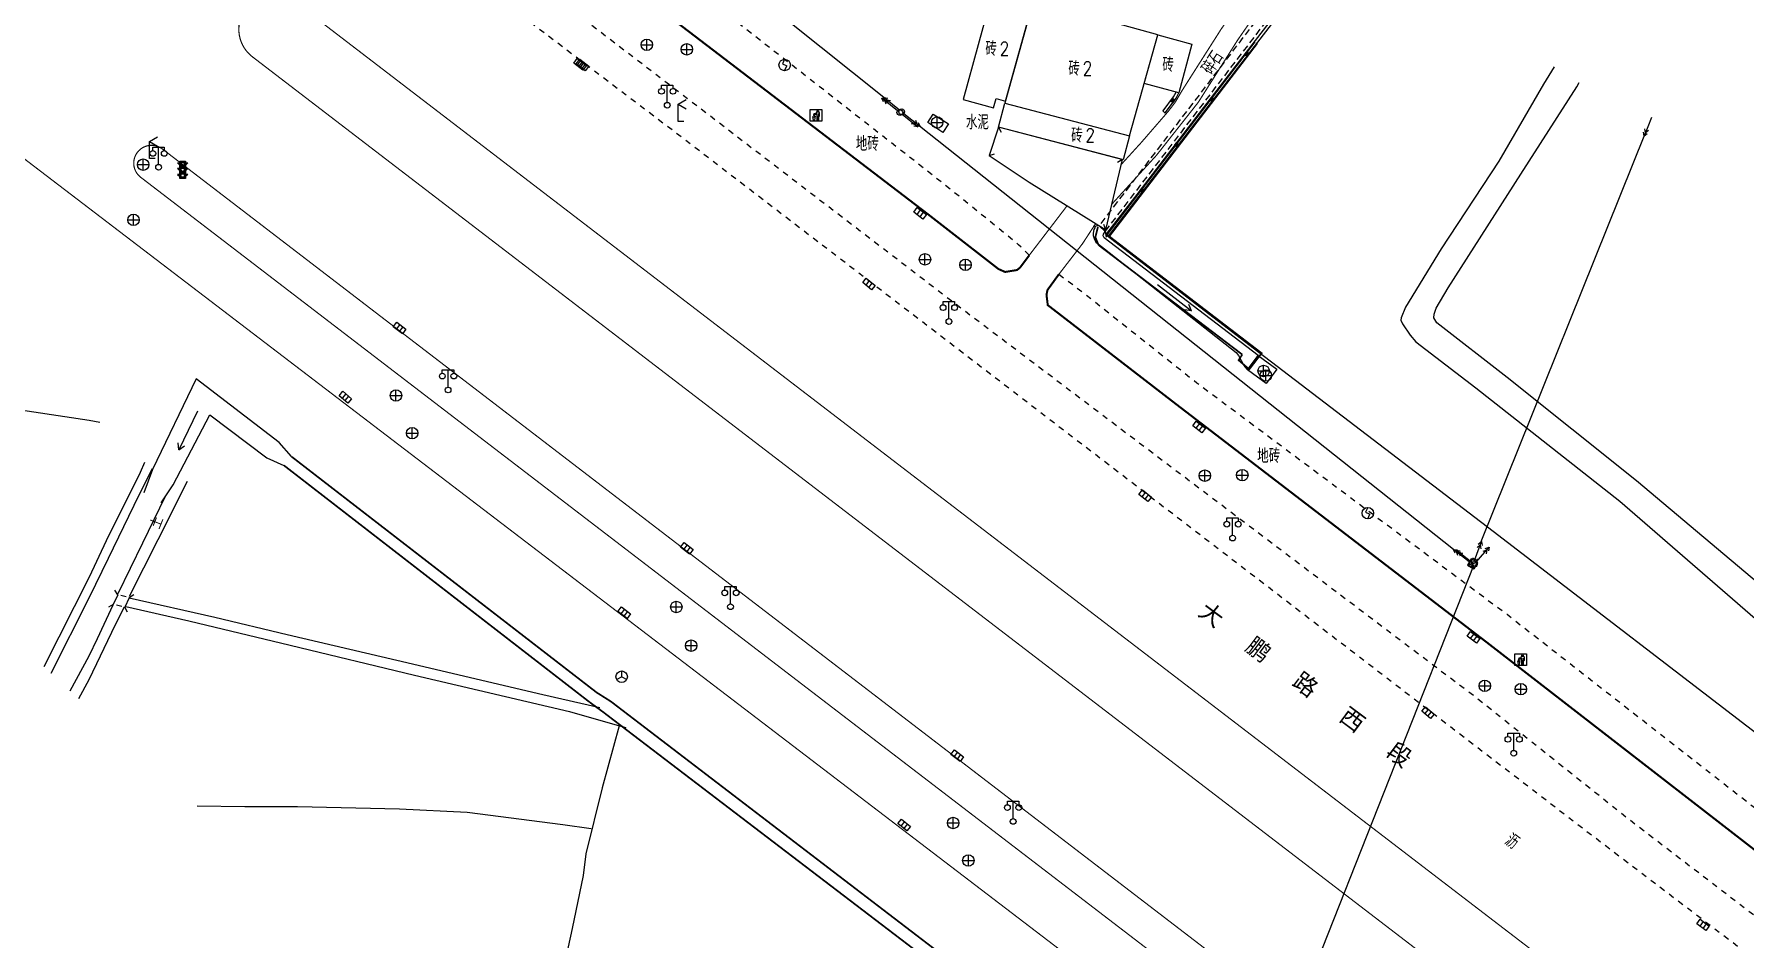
# Model space of a CAD drawing. Extents: x 5235 to 6165, y 11896 to 12757.
# Drawn here: x 5495.2 to 5644.3, y 12456.2 to 12535.1 of the extents above; entities that cross this region are included whole.
import ezdxf
from ezdxf.enums import TextEntityAlignment as Align

# ---------------------------------------------------------------- set-up
doc = ezdxf.new("R2010")
doc.units = 0
doc.header["$LTSCALE"] = 0.5
for name, pattern in [('G529', [1.5, 1, -0.5]), ('X1', [5, 4, -1]), ('X3', [5, 4, -1]), ('X31', [1.8, 1.2, -0.6]), ('X6', [2, 1, -1])]:
    doc.linetypes.add(name, pattern=pattern)
doc.layers.get('0').update_dxf_attribs({"linetype": 'CONTINUOUS'})
for name, color, linetype in [('COMPONENT', 4, 'CONTINUOUS'), ('DLDW', 11, 'CONTINUOUS'), ('DLSS', 4, 'CONTINUOUS'), ('DMTZ', 3, 'CONTINUOUS'), ('GXYZ', 2, 'CONTINUOUS'), ('JMD', 6, 'CONTINUOUS'), ('SXSS', 5, 'CONTINUOUS'), ('ZJ', 7, 'CONTINUOUS')]:
    doc.layers.add(name, color=color, linetype=linetype)
doc.styles.add('HZ', font='rs.shx', dxfattribs={"width": 0.8, "bigfont": 'hztxt.shx'})
doc.styles.add('等线体', font='simhei.ttf')
doc.linetypes.add('10421', pattern='A,2,[150,AAA.SHX,S=1,R=0,X=0,Y=1],1e-11', length=2)
doc.linetypes.add('444', pattern='A,4.5,[145,AAA.SHX,S=1,R=0,X=0,Y=1],4.5,-0.5,[146,AAA.SHX,S=1,R=0,X=0,Y=0],-0.5', length=10)
doc.linetypes.add('711B', pattern='A,4,-1,4,-1,4,-1,[167,AAA.SHX,S=0.5,R=0,X=0,Y=0],1,[167,AAA.SHX,S=0.5,R=0,X=0,Y=0],6,[168,AAA.SHX,S=0.5,R=0,X=0,Y=0],1,[168,AAA.SHX,S=0.5,R=0,X=0,Y=0],-1', length=24)
doc.linetypes.add('833', pattern='A,2,[150,AAA.SHX,S=0.8,R=0,X=0,Y=0.8],2,[150,AAA.SHX,S=2,R=0,X=0,Y=2],1e-11', length=4)

# ---------------------------------------------------------------- blocks, each defined once
blk = doc.blocks.new('gc041')
for p, q in [((-1, 0.5), (1, 0.5)), ((-1, -0.5), (-1, 0.5)), ((-0.33, 0.5), (-0.33, -0.5)), ((0.33, 0.5), (0.33, -0.5)), ((1, 0.5), (1, -0.5)), ((1, -0.5), (-1, -0.5))]:
    blk.add_line(p, q)
blk = doc.blocks.new('gc043')
for p, q in [((-1, 0), (1, 0)), ((0, -1), (0, 1))]:
    blk.add_line(p, q)
blk.add_circle((0, 0), 1)
blk = doc.blocks.new('gc086')
for q in [(6.46, 0.6), (6.46, -0.6)]:
    blk.add_line((7.5, 0), q)
blk.add_lwpolyline([(0, 0), (7.5, 0)])
blk = doc.blocks.new('GC097')
for p, q in [((-1, 2.92), (-1, 3.52)), ((-1, 3.52), (1, 3.52)), ((0, 0.52), (0, 3.52)), ((1, 3.52), (1, 2.92))]:
    blk.add_line(p, q)
for centre in [(-1, 2.42), (0.01, 0), (1, 2.42)]:
    blk.add_circle(centre, 0.5)
blk = doc.blocks.new('GC052')
for p, q in [((0, 3), (1.38, 3.81)), ((0, 0), (0, 3)), ((0, 3), (1.38, 2.19)), ((1, 0), (0, 0))]:
    blk.add_line(p, q)
blk = doc.blocks.new('gc013a')
at = {"linetype": 'Continuous'}
blk.add_line((0.5, 0), (4, 0), dxfattribs=at)
at = {"linetype": 'Continuous', "flags": 128}
for points in [[(2.77, 0.35), (3.38, 0), (2.77, -0.35)], [(3.39, 0.35), (4, 0), (3.39, -0.35)]]:
    blk.add_lwpolyline(points, dxfattribs=at)
blk = doc.blocks.new('gc170')
at = {"linetype": 'Continuous'}
blk.add_circle((0, 0), 0.5, dxfattribs=at)
blk = doc.blocks.new('gcbj0305')
for points in [[(-1.01, 1.01), (1.01, 1.01), (1.01, -1.01), (-1.01, -1.01)], [(-0.47, 0.01), (-0.39, -0.06), (-0.31, 0.01), (-0.39, 0.09)], [(0.13, 0.3), (0.13, -0.79), (0.15, -0.85), (0.24, -0.85), (0.28, -0.8), (0.28, -0.15), (0.33, -0.15), (0.33, -0.8), (0.36, -0.85), (0.44, -0.85), (0.49, -0.8), (0.49, 0.3), (0.52, 0.3), (0.52, -0.11), (0.55, -0.14), (0.6, -0.14), (0.64, -0.09), (0.64, 0.43), (0.53, 0.54), (0.14, 0.54), (0.03, 0.45), (-0.06, 0.26), (-0.33, 0.26), (-0.36, 0.24), (-0.36, 0.18), (-0.34, 0.15), (-0.01, 0.14), (0.11, 0.31)], [(-0.4, -0.13), (-0.31, -0.2), (-0.25, -0.13), (-0.33, -0.06)], [(-0.4, -0.25), (-0.3, -0.25), (-0.3, -0.35), (-0.4, -0.35)]]:
    blk.add_lwpolyline(points, close=True)
blk.add_lwpolyline([(-0.6, -0.18), (-0.47, -0.82), (-0.21, -0.82), (-0.09, -0.16)])
blk.add_circle((0.3, 0.72), 0.128)
blk = doc.blocks.new('gc050')
for p, q in [((0, 1), (-0.38, 0.18)), ((-0.38, 0.18), (0.38, -0.18)), ((0, -1), (0.38, -0.18))]:
    blk.add_line(p, q)
blk.add_circle((0, 0), 1)
blk = doc.blocks.new('gc002')
at = {"linetype": 'Continuous'}
blk.add_hatch(color=256, dxfattribs=at).paths.add_polyline_path([(0.5, 0.5), (-0.5, 0.5), (-0.5, -0.5), (0.5, -0.5)])
blk.add_lwpolyline([(-0.5, -0.5), (0.5, -0.5), (0.5, 0.5), (-0.5, 0.5), (-0.5, -0.5)])
blk = doc.blocks.new('gcbj0214')
at = {"linetype": 'Continuous'}
h = blk.add_hatch(color=256, dxfattribs=at)
h.paths.add_polyline_path([(0.5, 2.3), (0.9, 2.7), (0.5, 2.7), (0.5, 3), (-0.5, 3), (-0.5, 2.7), (-0.9, 2.7), (-0.5, 2.3), (-0.5, 1.7), (-0.9, 1.7), (-0.5, 1.3), (-0.5, 0.7), (-0.9, 0.7), (-0.5, 0.3), (-0.5, 0), (0.5, 0), (0.5, 0.3), (0.9, 0.7), (0.5, 0.7), (0.5, 1.3), (0.9, 1.7), (0.5, 1.7)])
h.paths.add_polyline_path([(-0.3, 2.5, -1), (0.3, 2.5, -1)], flags=16)
h.paths.add_polyline_path([(0.3, 1.5, -1), (-0.3, 1.5, -1)], flags=16)
h.paths.add_polyline_path([(0.3, 0.5, -1), (-0.3, 0.5, -1)], flags=16)
for p, q in [((-0.5, 3), (0.5, 3)), ((-0.5, 2.7), (-0.5, 3)), ((0.5, 3), (0.5, 2.7)), ((-0.9, 2.7), (-0.5, 2.7)), ((-0.9, 2.7), (-0.5, 2.3)), ((-0.9, 1.7), (-0.5, 1.3)), ((-0.5, 1.7), (-0.9, 1.7)), ((-0.9, 0.7), (-0.5, 0.3)), ((-0.5, 0.7), (-0.9, 0.7)), ((-0.5, 1.7), (-0.5, 2.3)), ((-0.5, 0.7), (-0.5, 1.3)), ((-0.5, 0), (-0.5, 0.3)), ((0.5, 0), (-0.5, 0)), ((0.9, 2.7), (0.5, 2.3)), ((0.5, 2.7), (0.9, 2.7)), ((0.5, 2.3), (0.5, 1.7)), ((0.9, 1.7), (0.5, 1.7)), ((0.9, 1.7), (0.5, 1.3)), ((0.5, 1.3), (0.5, 0.7)), ((0.9, 0.7), (0.5, 0.7)), ((0.9, 0.7), (0.5, 0.3)), ((0.5, 0.3), (0.5, 0))]:
    blk.add_line(p, q)
for centre in [(0, 2.5), (0, 1.5), (0, 0.5)]:
    blk.add_circle(centre, 0.3)
blk = doc.blocks.new('gc048')
for q in [(-0.87, -0.5), (0, 1), (0.87, -0.5)]:
    blk.add_line((0, 0), q)
blk.add_circle((0, 0), 1)

msp = doc.modelspace()

# ---------------------------------------------------------------- linework, layer by layer
at = {"flags": 128}
for points in [[(5466.18, 12506.99), (5477.93, 12504.93), (5492.5, 12502.55), (5500, 12501.41)], [(5500, 12501.41), (5500.95, 12501.25)], [(5504.85, 12497.74), (5504.45, 12496.87), (5501.51, 12490.91), (5500, 12487.72)], [(5546.19, 12474.78), (5544.73, 12469.35), (5543.3, 12463.62), (5543.06, 12461.73), (5542.1, 12457.09), (5541.2, 12452.98), (5540, 12448.15), (5538.07, 12442.03), (5538.03, 12441.85)], [(5509.42, 12467.79), (5513.59, 12467.74), (5518.17, 12467.74), (5527.07, 12467.52), (5532.94, 12467.23), (5541.28, 12466.16), (5543.77, 12465.81)]]:
    msp.add_lwpolyline(points, dxfattribs=at)
at = {"layer": 'DLSS', "linetype": 'X6', "flags": 128}
msp.add_lwpolyline([(5714.28, 12401.33), (5723.07, 12394.55), (5723.28, 12394.42), (5723.5, 12394.3), (5723.66, 12394.24), (5723.9, 12394.19), (5724.31, 12394.16), (5724.56, 12394.16), (5724.75, 12394.18), (5724.84, 12394.22), (5725.02, 12394.37), (5725.27, 12394.64), (5725.47, 12394.92), (5725.6, 12395.26), (5725.65, 12395.52), (5725.64, 12395.83), (5725.56, 12396.31), (5725.47, 12396.58), (5724.96, 12397.02), (5722.67, 12398.74), (5717.81, 12402.47), (5708.02, 12410.01), (5696.53, 12418.82), (5680.31, 12431.11), (5663.59, 12444.08), (5647.77, 12456.19), (5634.26, 12466.55), (5620.79, 12477.29), (5575.97, 12511.19), (5535.58, 12542.14), (5527.97, 12548.11), (5526.24, 12549.59), (5525.06, 12550.28), (5524.79, 12550.4), (5524.43, 12550.51), (5524.23, 12550.56), (5524.07, 12550.58), (5523.94, 12550.6), (5523.84, 12550.59), (5523.64, 12550.53), (5523.39, 12550.4), (5523.27, 12550.32), (5523.1, 12550.14), (5522.93, 12549.84), (5522.86, 12549.62), (5522.84, 12549.1), (5522.88, 12548.75), (5522.93, 12548.49), (5523.1, 12548.13), (5523.3, 12547.8), (5523.47, 12547.6), (5523.97, 12547.19), (5527.33, 12544.58), (5551.2, 12526.45), (5574.5, 12508.57), (5632.23, 12464.27), (5647.76, 12452.45), (5678.71, 12428.77)], close=True, dxfattribs=at)
for points in [[(5581.94, 12515.8), (5581.01, 12516.72), (5574.37, 12522.11), (5556.01, 12536.48), (5557.61, 12538.35), (5558.68, 12539.24), (5559.99, 12540.1)], [(5584.52, 12514.14), (5586.51, 12512.65), (5596.55, 12504.67), (5623.57, 12484.49), (5656.94, 12458.43), (5659.5, 12456.59)]]:
    msp.add_lwpolyline(points, dxfattribs=at)
at = {"layer": 'DLSS', "linetype": 'Continuous', "const_width": 0.1, "flags": 128}
for points, elevation in [([(5711.52, 12381.77, 1.029139), (5715.17, 12386.63), (5518, 12537.84, 1.032998), (5514.32, 12533.04)], 521.68), ([(5705.85, 12372.02, -0.945314), (5704, 12369.59), (5504.5, 12522.6, -0.99837), (5506.4, 12525.06)], 521.57)]:
    msp.add_lwpolyline(points, format="xyb", close=True, dxfattribs=dict(at, elevation=elevation))
at = {"layer": 'DLSS', "linetype": 'X3', "const_width": 0.1, "flags": 128}
for points in [[(5602.62, 12538.21), (5601.66, 12536.82), (5600.09, 12534.55), (5596.67, 12529.14), (5593.02, 12524.51), (5589.14, 12520.26)], [(5584.52, 12514.14), (5586.58, 12516.81), (5587.73, 12518.57)]]:
    msp.add_lwpolyline(points, dxfattribs=at)
at = {"layer": 'DLSS', "linetype": 'Continuous', "flags": 128}
for points, const_width in [([(5600.94, 12538.83), (5600.24, 12537.8), (5598.65, 12535.5), (5595.25, 12530.15), (5594.67, 12529.16), (5594.08, 12528.38), (5591.7, 12525.63), (5589.95, 12523.71)], 0.1), ([(5581.94, 12515.8), (5585.24, 12520.12)], 0.1), ([(5662.88, 12460.63), (5659.5, 12456.59), (5657.87, 12455.61), (5656.71, 12455.51), (5655.75, 12455.85), (5651.61, 12458.94), (5621.79, 12482.06), (5594.7, 12502.84), (5583.55, 12511.45), (5583.44, 12512.34), (5583.52, 12512.76), (5584.52, 12514.14), (5584.52, 12514.14)], 0.175)]:
    msp.add_lwpolyline(points, dxfattribs=dict(at, const_width=const_width))
msp.add_lwpolyline([(5581.94, 12515.8, 0.175, 0.175, 0), (5581.14, 12514.73, 0.175, 0.175, 0), (5580.87, 12514.51, 0.175, 0.175, 0), (5579.83, 12514.34, 0.175, 0.175, 0), (5579.25, 12514.6, 0.175, 0.175, 0), (5573.05, 12519.42, 0.175, 0.175, 0), (5553.95, 12534.02, 0.175, 0.175, 0), (5551.28, 12536.06, 0.175, 0.175, 0)], format="xyseb", dxfattribs=at)
at = {"layer": 'DLSS', "linetype": 'Continuous', "const_width": 0.1, "elevation": 523.55, "flags": 128}
msp.add_lwpolyline([(5451.98, 12519.86), (5455.23, 12523.68, -0.161495), (5469.28, 12532.34, -0.209712), (5488.47, 12528.71), (5595.65, 12446.81, -0.225928), (5596.26, 12445.61), (5596.1, 12442.76), (5595.71, 12434.56)], format="xyb", dxfattribs=at)
at = {"layer": 'DLSS', "flags": 128}
for points in [[(5503.54, 12486.08), (5506.04, 12491.02), (5508.59, 12496.09)], [(5500, 12487.72), (5496.05, 12479.91)], [(5502.5, 12486.19), (5502.12, 12485.36)], [(5503.5, 12485.94), (5503.11, 12485.1)], [(5500, 12478.82), (5502.32, 12483.61), (5503.08, 12485.13)], [(5499.11, 12477.14), (5500, 12478.82)]]:
    msp.add_lwpolyline(points, dxfattribs=at)
at = {"layer": 'DLSS', "linetype": 'G529', "flags": 128}
for points in [[(5503.92, 12486.2), (5503.5, 12485.94), (5502.5, 12486.19), (5502.25, 12486.63)], [(5503.36, 12484.67), (5503.11, 12485.1), (5502.12, 12485.36), (5501.69, 12485.1)]]:
    msp.add_lwpolyline(points, dxfattribs=at)
at = {"layer": 'DMTZ', "linetype": '10421', "flags": 128}
for points in [[(5627.67, 12532.24), (5626.74, 12530.72)], [(5626.74, 12530.72), (5622.85, 12524.01), (5617.83, 12516.35), (5614.73, 12511.26), (5614.35, 12510.34), (5614.32, 12510.13), (5614.45, 12509.82), (5615.13, 12508.83), (5615.61, 12508.26), (5620.86, 12504.23), (5633.39, 12494.35), (5647.36, 12482.24), (5663.4, 12469.34), (5680.36, 12455.89), (5697.41, 12442), (5714.94, 12427.75), (5726.09, 12418.67), (5727.07, 12418.05), (5727.27, 12418.02), (5727.45, 12418.07), (5727.66, 12418.17), (5727.95, 12418.43), (5728.2, 12418.7), (5728.37, 12418.98), (5728.43, 12419.25), (5728.21, 12419.79), (5727.55, 12420.48), (5716.54, 12429.2), (5698.01, 12444.45), (5681.67, 12457.49), (5664.91, 12471.58), (5648.98, 12484.23), (5634.84, 12496.12), (5623.59, 12505.13), (5617.44, 12509.91), (5617.19, 12510.35), (5617.21, 12510.66), (5617.4, 12511.17), (5618.45, 12512.95), (5624.78, 12522.87), (5629.65, 12530.48), (5629.87, 12530.85)], [(5505.49, 12497.17), (5504.33, 12494.87), (5501.66, 12489.36), (5500, 12485.97)], [(5502.54, 12486.3), (5504.69, 12490.72), (5506.68, 12494.78)], [(5500, 12485.97), (5496.68, 12479.34)], [(5500, 12480.87), (5500.75, 12482.37), (5502.12, 12485.32)], [(5498.36, 12477.82), (5500, 12480.87)]]:
    msp.add_lwpolyline(points, dxfattribs=at)
at = {"layer": 'GXYZ', "linetype": 'Continuous'}
for p, q in [((5569.26, 12529.55), (5521.58, 12567.74)), ((5618.91, 12490.15), (5572.38, 12527.06)), ((5621.33, 12490.83), (5635.63, 12526.46)), ((5621, 12489.02), (5620.12, 12488.78)), ((5620.67, 12488.46), (5620.45, 12489.34)), ((5620.57, 12489.42), (5621.01, 12489.17)), ((5620.83, 12489.12), (5621.01, 12489.17)), ((5620.96, 12489.34), (5621.01, 12489.17))]:
    msp.add_line(p, q, dxfattribs=at)
at = {"layer": 'GXYZ', "linetype": 'Continuous', "flags": 128}
for points in [[(5573.57, 12528.11), (5574.9, 12527.25), (5574.42, 12526.51), (5573.09, 12527.37)], [(5601.88, 12507.06), (5603.5, 12505.86), (5602.57, 12504.61), (5600.95, 12505.81)], [(5620.67, 12488.46), (5621, 12489.02), (5620.45, 12489.34), (5620.12, 12488.78)], [(5620.19, 12488.81), (5620.71, 12488.47), (5621.03, 12488.97), (5620.51, 12489.31)]]:
    msp.add_lwpolyline(points, close=True, dxfattribs=at)
at = {"layer": 'GXYZ', "linetype": '711B', "flags": 128}
msp.add_lwpolyline([(5598.67, 12433.02), (5620.71, 12488.84)], dxfattribs=at)
at = {"layer": 'JMD', "linetype": 'Continuous'}
for p, q in [((5600.89, 12533.46), (5601.09, 12533.31)), ((5597.84, 12529.5), (5598.04, 12529.34)), ((5579.26, 12526.96), (5579.5, 12526.52)), ((5578.43, 12524.49), (5578.91, 12524.65)), ((5594.8, 12525.53), (5595, 12525.38)), ((5590.05, 12524.14), (5589.62, 12523.88)), ((5591.76, 12521.56), (5591.96, 12521.41)), ((5588.62, 12518.01), (5588.43, 12518.47))]:
    msp.add_line(p, q, dxfattribs=at)
at = {"layer": 'JMD', "color": 7, "linetype": 'Continuous', "flags": 128}
for points in [[(5609.02, 12544.14), (5601.33, 12534.15), (5597.78, 12529.55), (5591.3, 12521.1), (5588.66, 12517.69)], [(5588.72, 12517.59), (5601.61, 12534.41)], [(5593.79, 12528.19), (5593.82, 12528.23), (5594.73, 12529.48), (5594.97, 12529.97)]]:
    msp.add_lwpolyline(points, dxfattribs=at)
at = {"layer": 'JMD', "linetype": 'Continuous', "flags": 128}
for points in [[(5609.23, 12544), (5601.53, 12534), (5597.98, 12529.4), (5591.5, 12520.95), (5588.8, 12517.46)], [(5588.92, 12517.44), (5601.82, 12534.27)], [(5593.79, 12528.19), (5593.6, 12528.36), (5593.62, 12528.39), (5594.51, 12529.61), (5594.73, 12530.03)]]:
    msp.add_lwpolyline(points, dxfattribs=at)
for points in [[(5576.19, 12529.37), (5578.83, 12528.66), (5579.05, 12529.46), (5579.86, 12529.24), (5582.31, 12538.01), (5578.78, 12538.94)], [(5579.81, 12529.06), (5590.68, 12526.22), (5593.13, 12535.03), (5582.31, 12538.01)], [(5593.13, 12535.03), (5596.11, 12534.21), (5594.97, 12529.97), (5591.95, 12530.78)], [(5590.13, 12524.12), (5579.26, 12526.96), (5579.81, 12529.06), (5590.68, 12526.22)], [(5579.26, 12526.96), (5578.43, 12524.49), (5581.92, 12522.18), (5588.62, 12518.01), (5590.05, 12524.14)]]:
    msp.add_lwpolyline(points, close=True, dxfattribs=at)
at = {"layer": 'JMD', "linetype": '444', "flags": 128}
msp.add_lwpolyline([(5588.66, 12517.69), (5588.65, 12517.57), (5588.65, 12517.57), (5601.95, 12507.36), (5622.35, 12491.74), (5671.57, 12453.96), (5692.61, 12437.88), (5716.37, 12419.65), (5725.42, 12412.69), (5751.82, 12448.17)], dxfattribs=at)
at = {"layer": 'SXSS', "linetype": 'Continuous'}
for p, q in [((5588.02, 12518.37), (5587.52, 12518.31)), ((5588.56, 12517.88), (5588.02, 12518.37)), ((5588.56, 12517.88), (5588.63, 12517.38))]:
    msp.add_line(p, q, dxfattribs=at)
at = {"layer": 'SXSS', "linetype": 'X31', "flags": 128}
for points in [[(5607.66, 12544.07), (5588.02, 12518.37)], [(5588.56, 12517.88), (5608.27, 12543.58)]]:
    msp.add_lwpolyline(points, dxfattribs=at)
at = {"layer": 'SXSS', "linetype": 'Continuous', "flags": 128}
for points in [[(5587.72, 12518.33), (5587.64, 12518.19), (5587.56, 12518.03), (5587.51, 12517.73), (5587.5, 12517.52), (5587.59, 12517.26), (5587.74, 12516.95), (5587.96, 12516.75), (5588.49, 12516.37), (5599.97, 12507.33), (5599.97, 12507.33), (5600.17, 12507.06), (5600.61, 12506.23), (5600.72, 12506.07), (5600.95, 12505.81)], [(5601.88, 12507.06), (5588.46, 12517.33), (5588.39, 12517.48), (5588.4, 12517.63), (5588.56, 12517.88)]]:
    msp.add_lwpolyline(points, dxfattribs=at)
at = {"layer": 'SXSS', "linetype": 'Continuous', "const_width": 0.15, "elevation": 522.79, "flags": 128}
for points in [[(5587.98, 12516.68), (5587.7, 12517.38), (5587.92, 12518.26)], [(5600.5, 12507.14), (5600.18, 12506.65), (5601.11, 12505.85), (5602.19, 12507.26), (5588.72, 12517.59)], [(5600.5, 12507.14), (5587.98, 12516.68)]]:
    msp.add_lwpolyline(points, dxfattribs=at)
at = {"layer": 'SXSS', "linetype": '833', "elevation": 523.22, "flags": 128}
msp.add_lwpolyline([(5517.64, 12498.25), (5516.58, 12499.47), (5509.34, 12505.03), (5505.53, 12497.12), (5504.79, 12495.08)], dxfattribs=at)
at = {"layer": 'SXSS', "linetype": '833', "flags": 128}
msp.add_lwpolyline([(5506.28, 12494.22), (5507.34, 12495.77), (5510.54, 12501.88), (5515.5, 12498.14), (5516.98, 12497.48)], dxfattribs=at)
at = {"layer": 'SXSS', "linetype": 'X1', "const_width": 0.15, "flags": 128}
for points in [[(5544.23, 12477.68), (5517.64, 12498.25)], [(5516.98, 12497.48), (5543.6, 12476.85)], [(5592.42, 12440.96), (5545.48, 12476.89)], [(5544.83, 12475.95), (5591.76, 12440.12)]]:
    msp.add_lwpolyline(points, dxfattribs=at)
at = {"layer": 'SXSS', "flags": 128}
for points in [[(5503.5, 12485.94), (5510.97, 12484.24), (5517.26, 12482.73), (5526.82, 12480.48), (5539.56, 12477.49), (5544.51, 12476.36)], [(5503.21, 12485.16), (5508.69, 12483.91), (5517.52, 12481.8), (5528.36, 12479.19), (5541.87, 12476.01), (5546.04, 12474.82), (5546.78, 12474.62)]]:
    msp.add_lwpolyline(points, dxfattribs=at)
at = {"layer": 'SXSS', "linetype": 'Continuous', "const_width": 0.15, "flags": 128}
for points in [[(5543.6, 12476.85), (5544.83, 12475.95)], [(5545.48, 12476.89), (5544.23, 12477.68)]]:
    msp.add_lwpolyline(points, dxfattribs=at)

# ---------------------------------------------------------------- block references
at = {"layer": 'COMPONENT', "linetype": 'Continuous', "xscale": 0.5, "yscale": 0.5}
for name, p in [('gcbj0305', (5563.35, 12528)), ('gcbj0214', (5508.16, 12522.5, 522.47)), ('gcbj0305', (5624.77, 12480.53))]:
    msp.add_blockref(name, p, dxfattribs=at)
at = {"layer": 'DLDW', "linetype": 'Continuous', "xscale": 0.5, "yscale": 0.5}
for p in [(5550.39, 12528.88), (5506.06, 12523.47, 522.42), (5574.93, 12510.02), (5531.29, 12504.05, 522.55), (5599.65, 12491.14), (5555.9, 12485.15, 522.67), (5624.15, 12472.38), (5580.53, 12466.43, 7.42)]:
    msp.add_blockref('GC097', p, dxfattribs=at)
at = {"layer": 'DLSS', "linetype": 'Continuous', "xscale": 0.5, "yscale": 0.5}
for p in [(5551.35, 12527.47), (5505.27, 12524.22, 522.45)]:
    msp.add_blockref('GC052', p, dxfattribs=at)
at = {"layer": 'GXYZ', "linetype": 'Continuous', "xscale": 0.5, "yscale": 0.5}
for name, p in [('gc043', (5548.61, 12534.15)), ('gc043', (5552.09, 12533.75)), ('gc050', (5560.62, 12532.39)), ('gc170', (5570.66, 12528.24)), ('gc170', (5570.82, 12528.3)), ('gc043', (5573.92, 12527.38)), ('gc043', (5504.72, 12523.7, 522.74)), ('gc043', (5503.88, 12518.88, 522.4)), ('gc043', (5572.85, 12515.44)), ('gc043', (5576.38, 12514.96)), ('gc043', (5602.36, 12505.71)), ('gc043', (5602.56, 12505.31, 522.88)), ('gc043', (5526.75, 12503.57, 522.38)), ('gc043', (5528.16, 12500.29, 522.36)), ('gc043', (5597.24, 12496.58, 522.21)), ('gc043', (5600.5, 12496.63)), ('gc050', (5611.44, 12493.31)), ('gc170', (5620.71, 12488.84)), ('gc170', (5620.71, 12488.84)), ('gc043', (5551.18, 12485.13, 522.35)), ('gc043', (5552.47, 12481.76, 522.31)), ('gc048', (5546.42, 12479.05, 522.64)), ('gc043', (5621.63, 12478.26)), ('gc043', (5624.77, 12477.97)), ('gc043', (5575.3, 12466.3, 522.18)), ('gc043', (5576.63, 12463.03, 522.17))]:
    msp.add_blockref(name, p, dxfattribs=at)
at = {"layer": 'GXYZ', "linetype": 'Continuous'}
for p, xscale, yscale, zscale, rotation in [((5542.79, 12532.44), 0.5, 0.5, 0.5, 322.8806603589539), ((5543, 12532.39, 522.44), 0.5, 0.5, 0.5, 142.2010629504804), ((5572.42, 12519.45), 0.5, 0.5, 0.5, 322.8806603589539), ((5567.97, 12513.29, 522.43), 0.5, 0.5, 0.5, 321.1166037005748), ((5527.06, 12509.46, 522.45), 0.5, 0.5, 0.5, 322.6772695782403), ((5522.34, 12503.42, 522.33), 0.4999999999999999, 0.4999999999999999, 0.4999999999999999, 319.9345112157961), ((5596.74, 12500.83), 0.5, 0.5, 0.5, 322.8806603589539), ((5592.03, 12494.83, 522.28), 0.5, 0.5, 0.5, 321.6893457618866), ((5552.1, 12490.25, 522.4), 0.5, 0.5, 0.5, 322.135782097063), ((5546.64, 12484.64, 522.35), 0.5, 0.5, 0.5, 322.70591394308), ((5620.65, 12482.48), 0.5, 0.5, 0.5, 322.8806603589539), ((5616.68, 12475.91, 522.15), 0.4999999999999999, 0.4999999999999999, 0.4999999999999999, 319.9263456899496), ((5575.66, 12472.17, 522.27), 0.5, 0.5, 0.5, 323.2852094682822), ((5571.04, 12466.12, 522.19), 0.4999999999999999, 0.4999999999999999, 0.4999999999999999, 320.9934754497478), ((5640.65, 12457.41), 0.5, 0.5, 0.5, 322.8806603589539)]:
    msp.add_blockref('gc041', p, dxfattribs=dict(at, xscale=xscale, yscale=yscale, zscale=zscale, rotation=rotation))
for p, xscale, yscale, rotation in [((5570.66, 12528.24), 0.5, 0.5, 141.3303899496231), ((5570.82, 12528.3), 0.4999999999999999, 0.4999999999999999, 141.3079097231926), ((5570.66, 12528.24), 0.5, 0.5, 321.7897508585724), ((5570.82, 12528.3), 0.4999999999999999, 0.4999999999999999, 321.5760406286095), ((5636.26, 12528.03), 0.5, 0.5, 248.1290345886579), ((5620.48, 12488.91), 0.5, 0.5, 141.5760406286094), ((5620.71, 12488.84), 0.4999999999999999, 0.4999999999999999, 141.7897508585725), ((5620.64, 12488.95), 0.5, 0.5, 69.7271615642089), ((5620.71, 12488.84), 0.5, 0.5, 49.38431040411456)]:
    msp.add_blockref('gc013a', p, dxfattribs=dict(at, xscale=xscale, yscale=yscale, rotation=rotation))
at = {"layer": 'JMD', "linetype": 'Continuous', "xscale": 0.25, "yscale": 0.25}
for p, rotation in [((5600.88, 12533.36), 232.3397888075393), ((5594.44, 12529.3), 54.07070679230199), ((5597.83, 12529.41), 232.5057300563822), ((5594.78, 12525.44), 232.5057300563822), ((5591.74, 12521.47), 232.5057300563822)]:
    msp.add_blockref('gc002', p, dxfattribs=dict(at, rotation=rotation))
at = {"layer": 'SXSS', "linetype": 'Continuous'}
for p, xscale, yscale, zscale, rotation in [((5593.1, 12513.24), 0.4999999999999999, 0.4999999999999999, 0.4999999999999999, 322.2312653524718), ((5509.45, 12502.21), 0.5, 0.5, 0.5, 244.2437717171375)]:
    msp.add_blockref('gc086', p, dxfattribs=dict(at, xscale=xscale, yscale=yscale, zscale=zscale, rotation=rotation))

# ---------------------------------------------------------------- texts
at = {"layer": 'DLSS', "linetype": 'Continuous', "style": 'HZ', "width": 0.8}
for s, rotation, p in [('碎石', 56.9026, (5597.84, 12532.64)), ('沥', 324.0841, (5624.05, 12464.74))]:
    msp.add_text(s, height=1.25, rotation=rotation, dxfattribs=at).set_placement(p, align=Align.MIDDLE)
at = {"layer": 'DLSS', "linetype": 'Continuous', "style": '等线体'}
msp.add_text('大   鹏   路   西   段', height=1.5, rotation=323.2698, dxfattribs=at).set_placement((5606.04, 12478.4), align=Align.MIDDLE)
at = {"layer": 'DMTZ', "linetype": 'Continuous', "style": 'HZ', "width": 0.8}
for s, p in [('水泥', (5577.42, 12527.46)), ('地砖', (5567.82, 12525.58)), ('地砖', (5602.8, 12498.37))]:
    msp.add_text(s, height=1.25, dxfattribs=at).set_placement(p, align=Align.MIDDLE)
at = {"layer": 'JMD', "linetype": 'Continuous', "style": 'HZ', "width": 0.8}
for p in [(5579.11, 12533.8), (5586.35, 12532.08), (5594.54, 12532.41), (5586.59, 12526.26)]:
    msp.add_text('砖', height=1.25, dxfattribs=at).set_placement(p, align=Align.MIDDLE_RIGHT)
for p in [(5579.36, 12533.8), (5586.6, 12532.08), (5586.84, 12526.26)]:
    msp.add_text('2', height=1.2, dxfattribs=at).set_placement(p, align=Align.MIDDLE_LEFT)
at = {"layer": 'ZJ', "style": 'HZ'}
msp.add_text('土', height=1, rotation=68.2614, dxfattribs=at).set_placement((5505.85, 12492.52), align=Align.MIDDLE)

doc.saveas('drawing.dxf')
